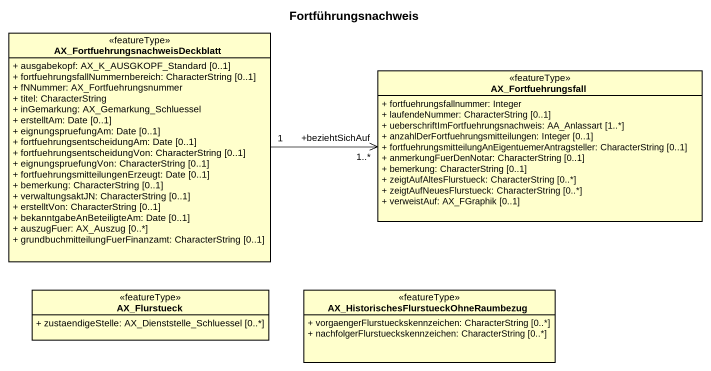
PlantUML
@startuml
title Fortführungsnachweis
hide circle
hide empty members
skinparam classAttributeIconSize 0
class "AX_FortfuehrungsnachweisDeckblatt" as AX_FortfuehrungsnachweisDeck <<featureType>> {
  + ausgabekopf: AX_K_AUSGKOPF_Standard [0..1]
  + fortfuehrungsfallNummernbereich: CharacterString [0..1]
  + fNNummer: AX_Fortfuehrungsnummer
  + titel: CharacterString
  + inGemarkung: AX_Gemarkung_Schluessel
  + erstelltAm: Date [0..1]
  + eignungspruefungAm: Date [0..1]
  + fortfuehrungsentscheidungAm: Date [0..1]
  + fortfuehrungsentscheidungVon: CharacterString [0..1]
  + eignungspruefungVon: CharacterString [0..1]
  + fortfuehrungsmitteilungenErzeugt: Date [0..1]
  + bemerkung: CharacterString [0..1]
  + verwaltungsaktJN: CharacterString [0..1]
  + erstelltVon: CharacterString [0..1]
  + bekanntgabeAnBeteiligteAm: Date [0..1]
  + auszugFuer: AX_Auszug [0..*]
  + grundbuchmitteilungFuerFinanzamt: CharacterString [0..1]
}
class AX_Fortfuehrungsfall <<featureType>> {
  + fortfuehrungsfallnummer: Integer
  + laufendeNummer: CharacterString [0..1]
  + ueberschriftImFortfuehrungsnachweis: AA_Anlassart [1..*]
  + anzahlDerFortfuehrungsmitteilungen: Integer [0..1]
  + fortfuehrungsmitteilungAnEigentuemerAntragsteller: CharacterString [0..1]
  + anmerkungFuerDenNotar: CharacterString [0..1]
  + bemerkung: CharacterString [0..1]
  + zeigtAufAltesFlurstueck: CharacterString [0..*]
  + zeigtAufNeuesFlurstueck: CharacterString [0..*]
  + verweistAuf: AX_FGraphik [0..1]
}
class AX_Flurstueck <<featureType>> {
  + zustaendigeStelle: AX_Dienststelle_Schluessel [0..*]
}
class "AX_HistorischesFlurstueckOhneRaumbezug" as AX_HistorischesFlurstueckOhn <<featureType>> {
  + vorgaengerFlurstueckskennzeichen: CharacterString [0..*]
  + nachfolgerFlurstueckskennzeichen: CharacterString [0..*]
}
AX_Fortfuehrungsfall "+beziehtSichAuf\n1..*" <-left- "1" AX_FortfuehrungsnachweisDeck
@enduml
